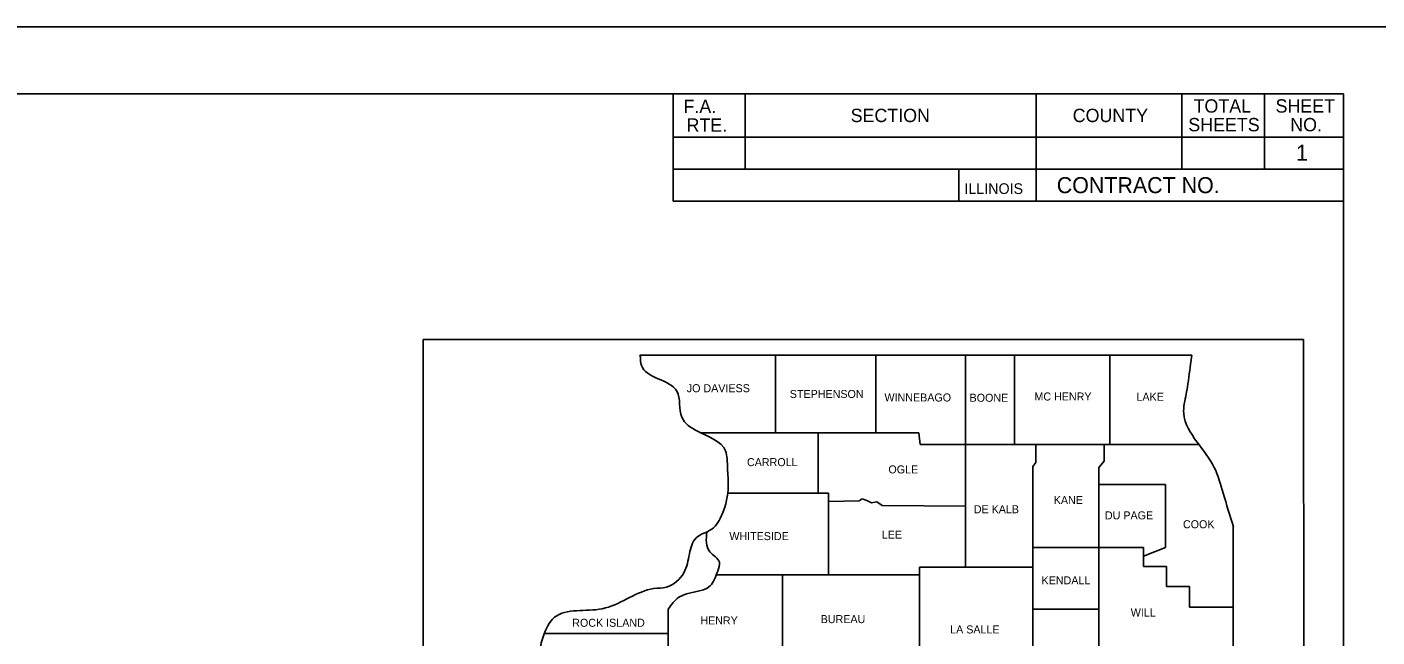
# Model space of a CAD drawing. Extents: x 402664 to 405384, y 1167702 to 1169832.
# Drawn here: x 403136.5 to 403338.9, y 1168050.7 to 1168142.1 of the extents above; entities that cross this region are included whole.
import ezdxf

# ---------------------------------------------------------------- set-up
doc = ezdxf.new("R2010")
doc.units = 0
for name, color, linetype in [('Level 48', 7, 'Continuous'), ('Sheets_General Details', 7, 'Continuous'), ('Sheets_Printer Plotting Border', 7, 'Continuous')]:
    doc.layers.add(name, color=color, linetype=linetype)

msp = doc.modelspace()

# ---------------------------------------------------------------- linework, layer by layer
at = {"layer": 'Level 48'}
msp.add_lwpolyline([(402663.88, 1168142.12), (403343.88, 1168142.12), (403343.88, 1167702.12), (402663.88, 1167702.12)], close=True, dxfattribs=at)
at = {"layer": 'Sheets_General Details'}
for p, q in [((402707.88, 1168132.12), (403333.88, 1168132.12)), ((403233.36, 1168132.11), (403233.36, 1168116.01)), ((403244.17, 1168132.11), (403244.17, 1168120.81)), ((403287.77, 1168132.11), (403287.77, 1168116.01)), ((403309.61, 1168132.11), (403309.61, 1168120.81)), ((403322.02, 1168132.11), (403322.02, 1168120.81)), ((403333.88, 1168132.12), (403333.88, 1167712.12)), ((403233.36, 1168125.61), (403333.88, 1168125.61)), ((403233.36, 1168120.81), (403333.88, 1168120.81)), ((403276.17, 1168120.81), (403276.17, 1168116.01)), ((403287.77, 1168119.91), (403287.77, 1168116.01)), ((403233.36, 1168116.01), (403333.88, 1168116.01)), ((403195.88, 1168095.29), (403327.88, 1168095.29)), ((403195.88, 1168095.29), (403195.88, 1167884.77)), ((403327.88, 1168095.29), (403327.91, 1167884.77)), ((403228.46, 1168092.6), (403228.35, 1168092.93)), ((403228.35, 1168092.93), (403311.12, 1168092.93)), ((403248.68, 1168081.28), (403248.68, 1168092.93)), ((403263.76, 1168081.28), (403263.76, 1168092.93)), ((403277.19, 1168061.04), (403277.19, 1168092.93)), ((403284.53, 1168079.54), (403284.53, 1168092.93)), ((403298.82, 1168079.54), (403298.82, 1168092.93)), ((403310.87, 1168091.18), (403311.12, 1168092.93)), ((403237.35, 1168081.28), (403270.18, 1168081.28)), ((403255.08, 1168081.28), (403255.08, 1168072.23)), ((403270.38, 1168079.54), (403270.18, 1168081.28)), ((403270.38, 1168079.54), (403312.12, 1168079.54)), ((403287.72, 1168079.54), (403287.72, 1168076.82)), ((403297.99, 1168079.54), (403297.99, 1168077.06)), ((403297.99, 1168077.06), (403297.16, 1168076.11)), ((403287.72, 1168076.82), (403287.26, 1168076.23)), ((403287.26, 1168076.23), (403287.26, 1168042.32)), ((403287.72, 1168076.82), (403287.72, 1168076.82)), ((403297.16, 1168076.11), (403297.16, 1168042.32)), ((403297.26, 1168073.52), (403307.16, 1168073.52)), ((403307.16, 1168073.52), (403307.16, 1168064.11)), ((403241.55, 1168072.23), (403256.64, 1168072.23)), ((403256.64, 1168072.23), (403256.64, 1168060)), ((403261.23, 1168071.08), (403256.64, 1168070.98)), ((403261.69, 1168071.37), (403261.23, 1168071.08)), ((403262.4, 1168071.15), (403261.69, 1168071.37)), ((403263.1, 1168070.78), (403262.4, 1168071.15)), ((403263.87, 1168070.92), (403263.1, 1168070.78)), ((403264.71, 1168070.4), (403263.87, 1168070.92)), ((403277.19, 1168070.28), (403264.71, 1168070.4)), ((403317.33, 1168067.44), (403317.33, 1167980.64)), ((403287.26, 1168064.09), (403303.86, 1168064.09)), ((403307.16, 1168064.11), (403303.86, 1168062.8)), ((403303.86, 1168064.09), (403303.86, 1168061.26)), ((403270.27, 1168061.13), (403287.31, 1168061.13)), ((403270.27, 1168061.13), (403270.27, 1168042.43)), ((403303.86, 1168061.26), (403307.34, 1168061.26)), ((403307.34, 1168061.26), (403307.34, 1168058.26)), ((403239.76, 1168060), (403270.27, 1168060)), ((403249.74, 1168060), (403249.74, 1168046.96)), ((403307.34, 1168058.26), (403310.76, 1168058.26)), ((403310.76, 1168058.26), (403310.76, 1168055.14)), ((403232.63, 1168054.83), (403232.63, 1168010.77)), ((403287.26, 1168054.83), (403297.16, 1168054.83)), ((403310.76, 1168055.14), (403317.35, 1168055.14)), ((403214.11, 1168051.21), (403232.63, 1168051.21))]:
    msp.add_line(p, q, dxfattribs=at)
msp.add_lwpolyline([(402663.88, 1168142.12), (403343.88, 1168142.12), (403343.88, 1167702.12), (402663.88, 1167702.12)], close=True, dxfattribs=at)
for points in [[(403228.46, 1168092.65), (403228.59, 1168091.4), (403233.91, 1168087.52), (403234.66, 1168083.61), (403237.1, 1168081.48), (403241.21, 1168078.58), (403241.5, 1168075.97), (403241.63, 1168073.28), (403240.7, 1168069.1), (403239.14, 1168066.85), (403236.81, 1168065.53), (403235.8, 1168063.14), (403234.97, 1168060.32), (403232.35, 1168058.16), (403230.43, 1168057.93), (403229.98, 1168057.85), (403222.72, 1168054.91), (403215.58, 1168053.63), (403213.86, 1168050.72), (403213.57, 1168047.06), (403214.68, 1168045.38), (403216.45, 1168044.51), (403217.58, 1168041.27), (403217.79, 1168039.45), (403216.67, 1168036.81), (403214.01, 1168034.04), (403211.49, 1168027.49), (403204.1, 1168024.31), (403204.67, 1168021.04), (403203.22, 1168017.6), (403202.8, 1168017.15), (403201.07, 1168013.99), (403200.54, 1168010.83), (403200.49, 1168007.67), (403201.81, 1168003.35), (403201.9, 1168001.12), (403203.99, 1167996.7), (403204.78, 1167993.58), (403208.41, 1167990.09), (403212.06, 1167987.29), (403213.93, 1167984.19), (403218.61, 1167981.97), (403220.5, 1167979.92), (403222.35, 1167976.88), (403223.16, 1167973.21), (403223.2, 1167972.6), (403223.86, 1167966), (403224.59, 1167965.26), (403226.19, 1167965.16), (403229.73, 1167967.72), (403231.18, 1167967.61), (403238.46, 1167964.72), (403239.07, 1167962.87), (403237.52, 1167957.78), (403237.16, 1167954.7), (403235.36, 1167951.14), (403232.61, 1167944.53), (403233.21, 1167939.65), (403235.54, 1167937.66), (403238.19, 1167934.58), (403242.26, 1167933.1), (403242.7, 1167932.98), (403243.65, 1167932.55), (403244.79, 1167929.43), (403247.19, 1167929.43), (403249.06, 1167929.05), (403252.35, 1167926.89), (403253.41, 1167925.13), (403257.36, 1167921.95), (403257.94, 1167919.2), (403258.2, 1167916.23), (403260.05, 1167914.53), (403260.31, 1167912.57), (403261.5, 1167910.4), (403258.73, 1167909.36), (403258.29, 1167908.33), (403258.86, 1167907.52), (403259.32, 1167907.28), (403259.72, 1167905.45), (403262.4, 1167900.87), (403264.38, 1167898.76), (403264.95, 1167899.11), (403264.47, 1167900.93), (403266.27, 1167899.49), (403268.71, 1167898.22), (403268.42, 1167900.04), (403270.14, 1167902.52), (403270.97, 1167903.93), (403273.94, 1167905.9), (403276.77, 1167905.49), (403277.33, 1167905.23), (403284.31, 1167902.29), (403289.2, 1167900.22), (403290.62, 1167900.79), (403291.17, 1167901.8), (403291.37, 1167904.2), (403289.68, 1167907.82)], [(403317.35, 1168067.21), (403315.82, 1168072.24), (403314.48, 1168076.09), (403311.9, 1168079.9), (403309.9, 1168084.18), (403310.28, 1168087.12), (403310.86, 1168091.14)], [(403238.4, 1168066.43), (403238.86, 1168063.44), (403240.3, 1168061.9), (403240.04, 1168060.57), (403238.92, 1168058.36), (403234.2, 1168056.63), (403232.63, 1168054.83)]]:
    msp.add_spline(points, degree=3, dxfattribs=at)
at = {"layer": 'Sheets_Printer Plotting Border'}
msp.add_lwpolyline([(402663.88, 1167702.12), (403343.88, 1167702.12), (403343.88, 1168142.12), (402663.88, 1168142.12)], close=True, dxfattribs=at)

# ---------------------------------------------------------------- texts
at = {"layer": 'Sheets_General Details'}
for s, height, p in [('F.A.  ', 2, (403234.91, 1168129.22)), ('SECTION', 2, (403259.97, 1168127.86)), ('COUNTY', 2, (403293.26, 1168127.86)), ('TOTAL', 2, (403311.38, 1168129.28)), ('SHEET', 2, (403323.67, 1168129.28)), ('RTE.', 2, (403235.37, 1168126.42)), ('SHEETS', 2, (403310.59, 1168126.48)), ('NO.', 2, (403325.87, 1168126.48)), ('1', 2.4, (403326.75, 1168122.08)), ('CONTRACT NO.      ', 2.4, (403290.87, 1168117.21)), ('ILLINOIS', 1.6, (403277.02, 1168117.09)), ('JO DAVIESS', 1.2, (403235.4, 1168087.37)), ('STEPHENSON', 1.2, (403250.85, 1168086.51)), ('WINNEBAGO', 1.2, (403265.04, 1168085.98)), ('BOONE', 1.2, (403277.8, 1168085.94)), ('MC HENRY', 1.2, (403287.52, 1168086.13)), ('LAKE', 1.2, (403302.82, 1168086.09)), ('CARROLL', 1.2, (403244.43, 1168076.29)), ('OGLE', 1.2, (403265.63, 1168075.2)), ('KANE', 1.2, (403290.42, 1168070.61)), ('DE KALB', 1.2, (403278.43, 1168069.23)), ('DU PAGE', 1.2, (403298.09, 1168068.31)), ('COOK', 1.2, (403309.79, 1168066.98)), ('WHITESIDE', 1.2, (403241.78, 1168065.2)), ('LEE', 1.2, (403264.63, 1168065.41)), ('KENDALL', 1.2, (403288.59, 1168058.57)), ('WILL', 1.2, (403301.96, 1168053.75)), ('ROCK ISLAND', 1.2, (403218.23, 1168052.21)), ('HENRY', 1.2, (403237.43, 1168052.56)), ('BUREAU', 1.2, (403255.48, 1168052.76)), ('LA SALLE', 1.2, (403274.89, 1168051.21))]:
    msp.add_text(s, height=height, dxfattribs=at).set_placement(p)

doc.saveas('drawing.dxf')
